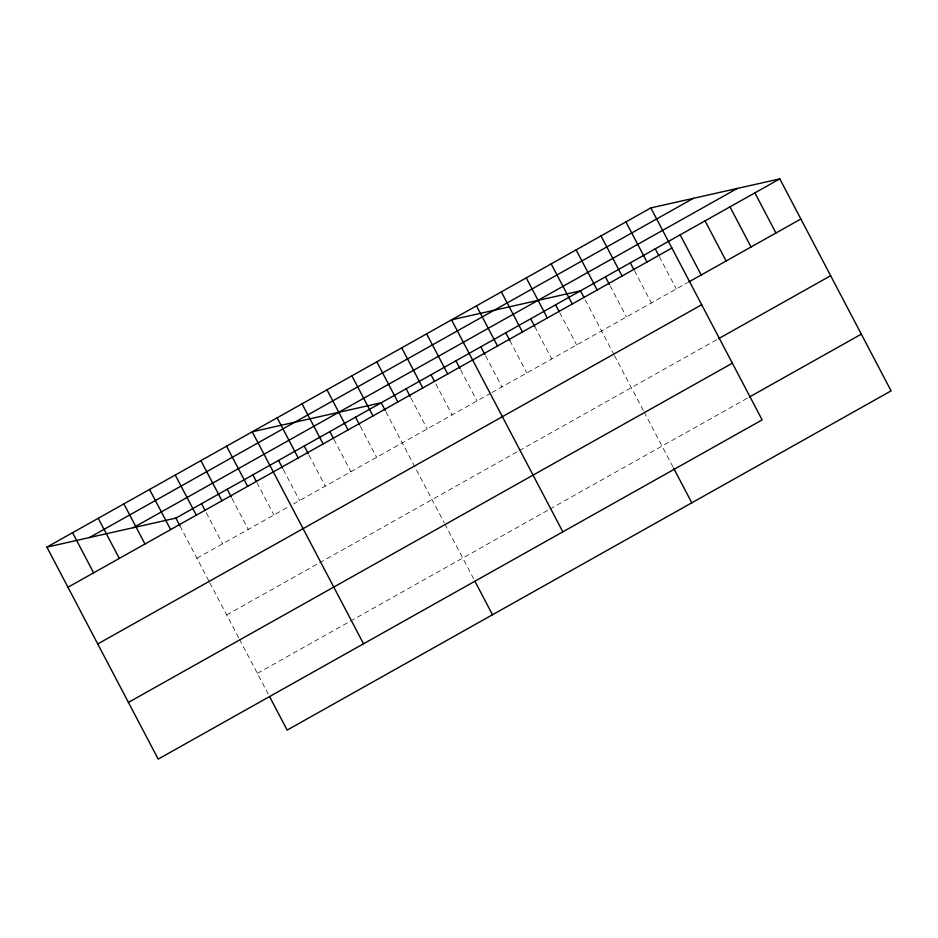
<?xml version="1.0" encoding="UTF-8"?>
<svg xmlns="http://www.w3.org/2000/svg" width="938" height="938" viewBox="0 0 938 938"><rect width="100%" height="100%" fill="white"/><g stroke="black" fill="none" stroke-linecap="round" stroke-linejoin="round"><path stroke-width="0.7" stroke-dasharray="4.69 3.52" d="M196.921 558.227L288.599 506.743M293.488 503.987L490.703 393.221M491.946 392.518L687.519 282.666M226.703 614.941L318.369 563.457M319.6 562.765L517.987 451.33M519.242 450.627L717.289 339.392M257.387 673.378L349.053 621.894M350.273 621.202L548.671 509.768M549.914 509.064L747.973 397.829M659.32 256.613L676.31 288.974M634.405 270.601L651.394 302.962M610.169 285.891L626.478 316.95M585.253 299.879L613.745 354.154M614.425 355.443L643.491 410.797M644.125 412.017L672.851 466.725M559.669 312.577L576.659 344.938M534.754 326.576L551.743 358.937M509.838 340.564L526.828 372.925M485.603 355.854L501.912 386.913M460.699 369.853L477.008 400.913M435.783 383.841L452.093 414.901M410.867 397.829L427.177 428.901M385.952 411.829L444.19 522.736M444.823 523.955L473.549 578.664M360.286 426.239L376.595 457.31M333.94 439.371L350.929 471.72M308.954 455.082L325.263 486.142M283.288 469.492L299.597 500.564M256.942 482.613L273.931 514.974M231.956 498.324L248.265 529.395M206.29 512.746L222.599 543.806M179.944 525.866L209.104 581.431M209.784 582.721L238.85 638.075M239.483 639.294L268.209 694.003"/><path stroke-width="1.41" d="M650.843 207.908L762.137 419.896L158.194 759.123L46.9 547.124L650.843 207.908L779.806 178.877L891.1 390.876L287.157 730.092L269.569 696.582M89.462 537.544L693.393 198.328M133.302 527.684L737.245 188.456M46.9 547.124L175.863 518.104L779.806 178.877M67.97 587.247L671.901 248.031M688.762 281.975L800.864 219M97.74 643.972L701.683 304.744M718.543 338.688L830.646 275.725M128.424 702.41L732.367 363.182M749.216 397.126L861.319 334.151M754.891 192.876L775.949 232.999M729.975 206.864L751.045 246.987M705.059 220.864L726.129 260.987M680.156 234.852L701.214 274.975M655.24 248.84L658.64 255.312M625.927 221.896L646.997 262.019M630.324 262.839L633.725 269.312M601.012 235.895L622.082 276.018M605.409 276.827L609.489 284.601M576.108 249.883L597.166 290.006M583.893 297.299L580.505 290.827L451.541 319.846L562.835 531.846M673.531 468.015L691.798 502.815M551.192 263.883L572.25 304.006M555.589 304.815L558.989 311.287M526.277 277.871L547.346 317.994M530.674 318.803L534.754 326.576M501.361 291.859L522.431 331.993M505.758 332.802L509.838 340.564M476.457 305.858L497.515 345.981M480.854 346.79L484.923 354.564M455.938 360.79L460.019 368.552M426.626 333.846L447.696 373.969M431.023 374.778L434.423 381.25M401.71 347.834L422.78 387.957M406.119 388.778L410.187 396.54M376.806 361.822L397.864 401.956M385.284 410.527L381.203 402.765L252.24 431.797L363.534 643.785M474.909 581.243L492.497 614.753M351.891 375.821L372.961 415.944M355.537 417.187L359.606 424.949M326.975 389.809L348.045 429.932M329.871 431.597L333.26 438.069M302.059 403.809L323.129 443.932M304.193 446.019L308.274 453.781M277.156 417.797L298.214 457.92M278.527 460.429L282.608 468.203M252.861 474.851L256.262 481.323M226.574 446.207L247.644 486.33M227.195 489.273L231.276 497.034M200.908 460.628L221.966 500.751M201.529 503.683L204.93 510.155M175.242 475.038L196.3 515.173M175.863 518.104L179.944 525.866M149.564 489.46L170.634 529.583M123.898 503.882L144.968 544.005M98.232 518.292L119.302 558.415M72.566 532.714L93.636 572.837"/></g></svg>
